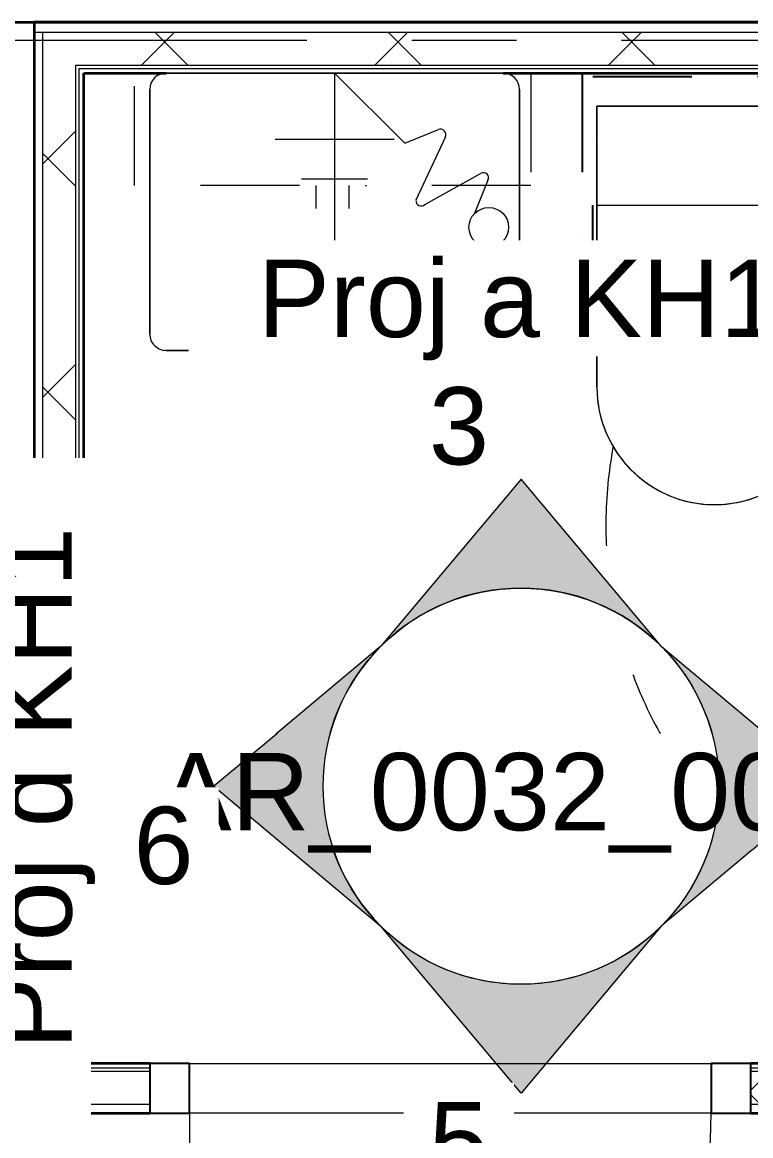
# Model space of a CAD drawing. Header units: millimetres. Extents: x -46592 to 140440, y -36427 to 76663.
# Drawn here: x 34256 to 35359, y 49432 to 51118 of the extents above; entities that cross this region are included whole.
import ezdxf

# ---------------------------------------------------------------- set-up
doc = ezdxf.new("R2010")
doc.units = ezdxf.units.MM
doc.linetypes.add('Grid Line', pattern=[1111.25, 635, -158.75, 158.75, -158.75])
doc.linetypes.add('Pistekatko 3_2_mm', pattern=[350, 150, -100, 0, -100])
for name, color, linetype, lineweight in [('AR-C_APUVIIVA-1', 1, 'Pistekatko 3_2_mm', 18), ('AR-Y_MODVIIVA-1', 8, 'Grid Line', 9), ('AR1241_US-1', 1, 'Continuous', 35), ('AR1243_ULKOOVI', 3, 'Continuous', 18), ('AR1243_ULKOOVI-1', 3, 'Continuous', 25), ('AR1311_VS', 2, 'Continuous', 18), ('AR1311_VS-1', 2, 'Continuous', 35), ('AR1331_KIINTO', 3, 'Continuous', 18), ('AR1331_KIINTO-1', 3, 'Continuous', 25), ('AR1331_KIINTO-2', 3, 'Pistekatko 3_2_mm', 25), ('AR1331_KIINTO-3', 3, 'Pistekatko 3_2_mm', 18), ('AR21_PUTKIOSA', 6, 'Continuous', 18), ('AR23_SÄHKÖ-OSA-3', 6, 'Continuous', 9)]:
    doc.layers.add(name, color=color, linetype=linetype, lineweight=lineweight)
doc.styles.add('Arial', font='arial.ttf', dxfattribs={"height": 117.10189})
pattern_1 = [(45, (0, 0), (-176.7767, 176.7767), []), (135, (0, 0), (-176.7767, -176.7767), [])]

# ---------------------------------------------------------------- blocks, each defined once
blk = doc.blocks.new('Wc-istuin_2 - Wc-istuin-1650274-04 2_ krs')
at = {"layer": 'AR21_PUTKIOSA'}
for p, q in [((-177.9, 30), (-177.9, 455.7)), ((-177.9, 455.7), (-177.9, 30)), ((177.9, 455.7), (177.9, 30)), ((177.9, 30), (177.9, 455.7)), ((-177.9, 180.7), (177.9, 180.7)), ((177.9, 30), (-177.9, 30)), ((-177.9, 30), (177.9, 30))]:
    blk.add_line(p, q, dxfattribs=at)
for start in [0, 360]:
    blk.add_arc((0, 455.7), 177.9, start, 180, dxfattribs=at)
blk = doc.blocks.new('ARC_OK1 - kostean tilan sisäovi-puu - KPH-elementtiovi - 9x21-1650273-04 2_ krs')
at = {"layer": 'AR1243_ULKOOVI'}
for p, q in [((395, 37.5), (395, 827.5)), ((-395, 37.5), (395, 37.5)), ((395, -37.5), (-395, -37.5))]:
    blk.add_line(p, q, dxfattribs=at)
blk.add_arc((395, 37.5), 790, 90, 180, dxfattribs=at)
at = {"layer": 'AR1243_ULKOOVI-1'}
for p, q in [((-395, 37.5), (-455, 37.5)), ((-455, 37.5), (-455, -37.5)), ((-395, -37.5), (-395, 37.5)), ((455, 37.5), (395, 37.5)), ((395, 37.5), (395, -37.5)), ((455, -37.5), (455, 37.5)), ((-455, -37.5), (-395, -37.5)), ((395, -37.5), (455, -37.5))]:
    blk.add_line(p, q, dxfattribs=at)
blk = doc.blocks.new('Peilikaappi_ilman pistorasioita - 4_-2299949-04 2_ krs')
at = {"layer": 'AR1331_KIINTO'}
for p, q in [((-25, 243.5), (-25, 208.5)), ((25, 243.5), (25, 208.5))]:
    blk.add_line(p, q, dxfattribs=at)
at = {"layer": 'AR1331_KIINTO-3'}
for p, q in [((-300, 38.5), (-300, 208.5)), ((-300, 208.5), (300, 208.5)), ((300, 208.5), (300, 38.5)), ((300, 38.5), (-300, 38.5))]:
    blk.add_line(p, q, dxfattribs=at)
blk = doc.blocks.new('Seinäkaappi - Pyykkikaappi-2251105-04 2_ krs')
at = {"layer": 'AR1331_KIINTO-1'}
blk.add_line((181.5, -200), (181.5, -235), dxfattribs=at)
at = {"layer": 'AR1331_KIINTO-2'}
for p, q in [((200, 150), (-200, 150)), ((-200, 150), (-200, -200)), ((-184, 145), (184, 145)), ((-184, -200), (-184, 145)), ((184, 145), (184, -200)), ((200, -200), (200, 150)), ((-200, -200), (200, -200))]:
    blk.add_line(p, q, dxfattribs=at)
blk = doc.blocks.new('Pesuallas Iso - 560 x 420-2262173-04 2_ krs')
at = {"layer": 'AR21_PUTKIOSA'}
for p, q in [((335, 458.5), (-175, 458.5)), ((-175, 458.5), (335, 458.5)), ((-200, 433.5), (-200, 63.5)), ((-200, 63.5), (-200, 433.5)), ((360, 63.5), (360, 433.5)), ((360, 433.5), (360, 63.5)), ((80, 38.5), (80, 298.5)), ((-152.2, 200.6), (-131.8, 251)), ((-56.6, 237.6), (-141.9, 190.3)), ((-88, 134.9), (-43, 231.2)), ((130, 198.5), (30, 198.5)), ((-26.1, 144.6), (-77.1, 124)), ((80, 38.5), (-26.1, 144.6)), ((170, 138.5), (-10, 138.5)), ((-175, 38.5), (335, 38.5)), ((335, 38.5), (-175, 38.5))]:
    blk.add_line(p, q, dxfattribs=at)
blk.add_circle((-153.4, 272), 30, dxfattribs=at)
for centre, radius, start, end in [((-175, 433.5), 25, 90, 180), ((-175, 433.5), 25, 90, 180), ((335, 433.5), 25, 360, 90), ((335, 433.5), 25, 360, 90), ((-51.2, 231.5), 8.17, 358.3289, 131.6711), ((-145.6, 196.9), 7.54, 151, 299), ((-80.2, 131.7), 8.38, 158, 292), ((-175, 63.5), 25, 180, 270), ((-175, 63.5), 25, 180, 270), ((335, 63.5), 25, 270, 360), ((335, 63.5), 25, 270, 360)]:
    blk.add_arc(centre, radius, start, end, dxfattribs=at)
blk = doc.blocks.new('Elevation - 12mm Circle-1213432-04 2_ krs')
at = {"layer": 'AR23_SÄHKÖ-OSA-3'}
blk.add_circle((0, 0), 6, dxfattribs=at)
blk = doc.blocks.new('Elevation - 12mm Circle-1213434-04 2_ krs')
at = {"layer": 'AR23_SÄHKÖ-OSA-3'}
h = blk.add_hatch(color=256, dxfattribs=at)
edge = h.paths.add_edge_path(flags=0)
edge.add_line((0, 9.299), (4.243, 4.243))
edge.add_arc((0, 0), 6, 45, 135)
edge.add_line((-4.243, 4.243), (0, 9.299))
for p, q in [((0, 9.299), (-4.243, 4.243)), ((0, 9.299), (-4.243, 4.243)), ((4.243, 4.243), (0, 9.299)), ((4.243, 4.243), (0, 9.299))]:
    blk.add_line(p, q, dxfattribs=at)
blk.add_arc((0, 0), 6, 45, 135, dxfattribs=at)

msp = doc.modelspace()

# ---------------------------------------------------------------- hatches: boundary and pattern name
at = {"layer": 'AR1311_VS'}
h = msp.add_hatch(dxfattribs=at)
h.set_pattern_fill('FP_1', color=256, style=0, pattern_type=2)
h.set_pattern_definition(pattern_1)
h.paths.add_polyline_path([(34287.1, 49479.5), (34337.1, 49479.5), (34337.1, 51103.5), (34287.1, 51103.5), (34287.1, 50003.7)], flags=0)
h = msp.add_hatch(dxfattribs=at)
h.set_pattern_fill('FP_1', color=256, style=0, pattern_type=2)
h.set_pattern_definition(pattern_1)
h.paths.add_polyline_path([(36444.1, 51053.5), (36449.1, 51053.5), (36449.1, 51103.5), (34337.1, 51103.5), (34337.1, 51053.5), (36437.1, 51053.5)], flags=0)
h = msp.add_hatch(dxfattribs=at)
h.set_pattern_fill('FP_1', color=256, style=0, pattern_type=2)
h.set_pattern_definition(pattern_1)
h.paths.add_polyline_path([(36499.1, 49479.5), (36499.1, 49529.5), (35359.1, 49529.5), (35359.1, 49479.5), (36090.6, 49479.5)], flags=0)
h.paths.add_polyline_path([(34337.1, 49479.5), (34449.1, 49479.5), (34449.1, 49529.5), (34337.1, 49529.5)], flags=0)

# ---------------------------------------------------------------- linework, layer by layer
at = {"layer": 'AR-C_APUVIIVA-1'}
msp.add_arc((35789.8, 50357.3), 650, 169.5763, 324.6405, dxfattribs=at)
at = {"layer": 'AR-Y_MODVIIVA-1'}
msp.add_line((49133.2, 51090.8), (29793.3, 51090.8), dxfattribs=at)
at = {"layer": 'AR1241_US-1'}
msp.add_line((31594.1, 51118.5), (36514.1, 51118.5), dxfattribs=at)
at = {"layer": 'AR1311_VS'}
for p, q in [((34274.1, 51103.5), (36499.1, 51103.5)), ((34287.1, 49479.5), (34287.1, 51103.5)), ((34337.1, 49529.5), (34337.1, 51053.5)), ((34337.1, 51053.5), (36449.1, 51053.5)), ((34342.1, 49534.5), (34342.1, 51048.5)), ((34342.1, 51048.5), (36444.1, 51048.5)), ((34449.1, 49529.5), (34337.1, 49529.5)), ((34449.1, 49534.5), (34342.1, 49534.5)), ((36444.1, 49534.5), (35359.1, 49534.5)), ((36449.1, 49529.5), (35359.1, 49529.5)), ((34449.1, 49479.5), (34287.1, 49479.5)), ((36499.1, 49479.5), (35359.1, 49479.5))]:
    msp.add_line(p, q, dxfattribs=at)
at = {"layer": 'AR1311_VS-1'}
for p, q in [((34274.1, 51118.5), (34274.1, 49466.5)), ((36514.1, 51118.5), (34274.1, 51118.5)), ((34349.1, 49541.5), (34349.1, 51041.5)), ((34349.1, 51041.5), (34474, 51041.5)), ((34984, 51041.5), (36437.1, 51041.5)), ((34449.1, 49541.5), (34349.1, 49541.5)), ((36437.1, 49541.5), (35359.1, 49541.5)), ((34274.1, 49466.5), (34449.1, 49466.5)), ((35359.1, 49466.5), (36512.1, 49466.5))]:
    msp.add_line(p, q, dxfattribs=at)

# ---------------------------------------------------------------- block references
at = {"layer": 'AR1243_ULKOOVI', "rotation": 180}
msp.add_blockref('ARC_OK1 - kostean tilan sisäovi-puu - KPH-elementtiovi - 9x21-1650273-04 2_ krs', (34904.1, 49504), dxfattribs=at)
at = {"layer": 'AR1331_KIINTO', "rotation": 180}
msp.add_blockref('Peilikaappi_ilman pistorasioita - 4_-2299949-04 2_ krs', (34726.1, 51080), dxfattribs=at)
at = {"layer": 'AR1331_KIINTO'}
msp.add_blockref('Seinäkaappi - Pyykkikaappi-2251105-04 2_ krs', (35304.1, 50891.5), dxfattribs=at)
at = {"layer": 'AR21_PUTKIOSA', "rotation": 180}
for name, p in [('Pesuallas Iso - 560 x 420-2262173-04 2_ krs', (34809, 51080)), ('Wc-istuin_2 - Wc-istuin-1650274-04 2_ krs', (35304.1, 51021.5))]:
    msp.add_blockref(name, p, dxfattribs=at)
at = {"layer": 'AR23_SÄHKÖ-OSA-3', "xscale": 49.99999999999998, "yscale": 49.99999999999998, "zscale": 49.99999999999998}
for name in ['Elevation - 12mm Circle-1213434-04 2_ krs', 'Elevation - 12mm Circle-1213432-04 2_ krs']:
    msp.add_blockref(name, (35011.3, 49961.4), dxfattribs=at)
at = {"layer": 'AR23_SÄHKÖ-OSA-3', "extrusion": (0, 0, -1), "xscale": 49.99999999999998, "yscale": 49.99999999999998, "zscale": 49.99999999999998, "rotation": 180}
msp.add_blockref('Elevation - 12mm Circle-1213434-04 2_ krs', (-35011.3, 49961.4), dxfattribs=at)

# ---------------------------------------------------------------- next in the draw order: texts
at = {"layer": 'AR23_SÄHKÖ-OSA-3', "attachment_point": 2, "line_spacing_factor": 0.938532, "style": 'Arial', "bg_fill": 3, "box_fill_scale": 1.25, "bg_fill_color": 0, "bg_fill_transparency": 0}
for s, insert, char_height, width in [('Proj a KH1', (35008.2, 50758.8), 117.1, 941.546), ('3', (34917.3, 50565.8), 117.1, 108.585), ('AR_0032_0062', (35032.4, 50011.8), 117.102, 1355.884), ('5', (34917.3, 49483), 117.1, 108.585)]:
    msp.add_mtext(s, dxfattribs=dict(at, insert=insert, char_height=char_height, width=width))

# ---------------------------------------------------------------- next in the draw order: block references
at = {"layer": 'AR23_SÄHKÖ-OSA-3', "xscale": 49.99999999999998, "yscale": 49.99999999999998, "zscale": 49.99999999999998, "rotation": 90.00000000000132}
msp.add_blockref('Elevation - 12mm Circle-1213434-04 2_ krs', (35011.3, 49961.4), dxfattribs=at)
at = {"layer": 'AR23_SÄHKÖ-OSA-3', "extrusion": (0, 0, -1), "xscale": 49.99999999999998, "yscale": 49.99999999999998, "zscale": 49.99999999999998, "rotation": 89.99999999999848}
msp.add_blockref('Elevation - 12mm Circle-1213434-04 2_ krs', (-35011.3, 49961.4), dxfattribs=at)

# ---------------------------------------------------------------- next in the draw order: texts
at = {"layer": 'AR23_SÄHKÖ-OSA-3', "insert": (34213.8, 49958.3), "char_height": 117.1, "width": 941.546, "attachment_point": 2, "rotation": 90, "line_spacing_factor": 0.938532, "style": 'Arial', "bg_fill": 3, "box_fill_scale": 1.25, "bg_fill_color": 0, "bg_fill_transparency": 0}
msp.add_mtext('Proj d KH1', dxfattribs=at)

# ---------------------------------------------------------------- next in the draw order: texts
at = {"layer": 'AR23_SÄHKÖ-OSA-3', "insert": (34469.9, 49930.4), "char_height": 117.1, "width": 108.585, "attachment_point": 2, "line_spacing_factor": 0.938532, "style": 'Arial', "bg_fill": 3, "box_fill_scale": 1.25, "bg_fill_color": 0, "bg_fill_transparency": 0}
msp.add_mtext('6', dxfattribs=at)

doc.saveas('drawing.dxf')
